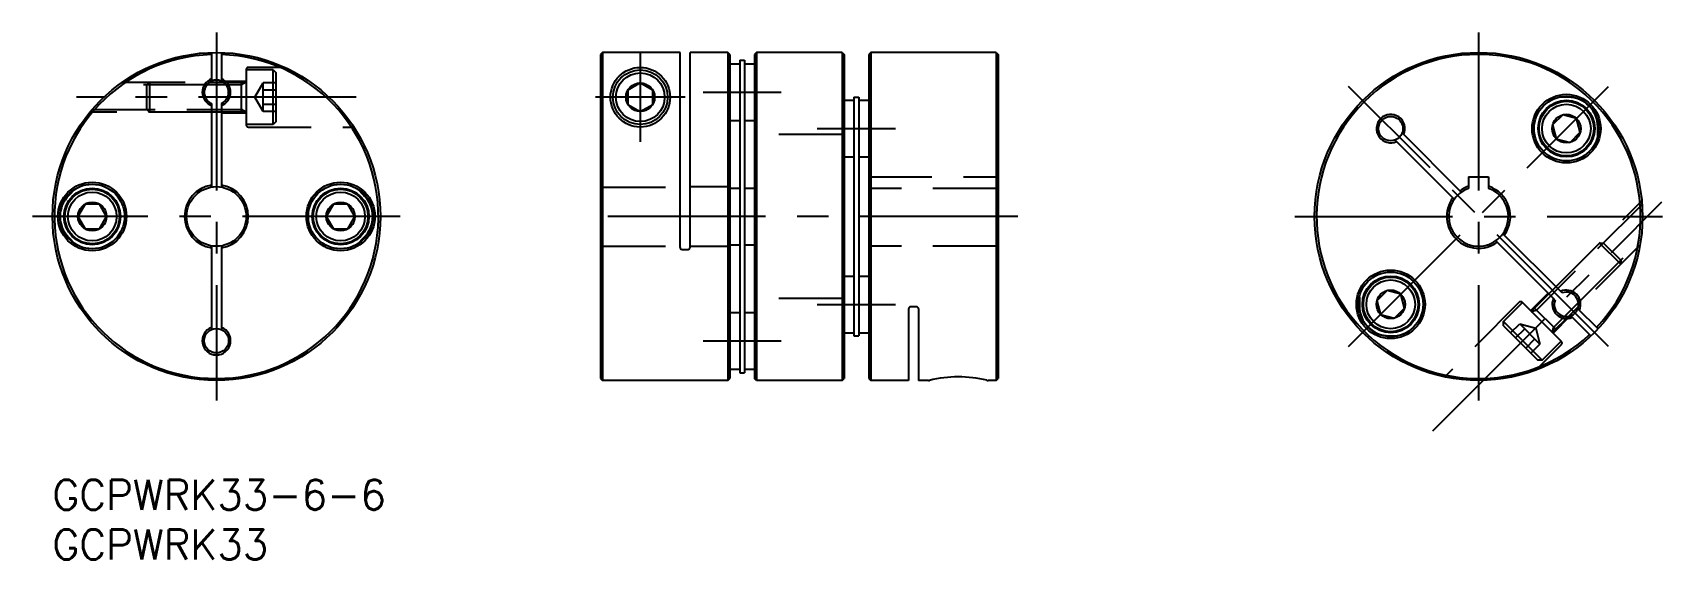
# Model space of a CAD drawing. Extents: x -2 to 162, y -8 to 45.
import ezdxf

# ---------------------------------------------------------------- set-up
doc = ezdxf.new("R2010")
doc.units = 0
doc.header["$LTSCALE"] = 0.5
doc.linetypes.add('CENTER', pattern=[50.8, 31.75, -6.35, 6.35, -6.35])
doc.linetypes.add('DASHED', pattern=[19.05, 12.7, -6.35])
for name, color, linetype in [('MSM_CENTER', 1, 'CENTER'), ('MSM_CONTINUOUS', 7, 'CONTINUOUS'), ('MSM_DASHED', 4, 'DASHED'), ('MSM_NARROW', 5, 'CONTINUOUS'), ('MSM_PART_NUMBER', 7, 'CONTINUOUS')]:
    doc.layers.add(name, color=color, linetype=linetype)
doc.styles.get("Standard").update_dxf_attribs({"font": 'txt.shx', "height": 3, "bigfont": 'bigfont.shx'})

# ---------------------------------------------------------------- blocks, each defined once
blk = doc.blocks.new('*U24')
at = {"layer": 'MSM_PART_NUMBER'}
blk.add_text('GCPWRK33-6-6', height=3, dxfattribs=at).set_placement((0, -3))
blk = doc.blocks.new('*U25')
at = {"layer": 'MSM_PART_NUMBER'}
blk.add_text('GCPWRK33', height=3, dxfattribs=at).set_placement((0, -8))

msp = doc.modelspace()

# ---------------------------------------------------------------- linework, layer by layer
at = {"layer": 'MSM_CENTER'}
for p, q in [((16.5, 45), (16.5, 8)), ((143.52, 45), (143.52, 8)), ((59.16, 43), (59.16, 34)), ((130.44, 13.42), (156.6, 39.58)), ((156.6, 13.42), (130.44, 39.58)), ((30.58, 38.5), (2.42, 38.5)), ((63.66, 38.5), (54.66, 38.5)), ((65.47, 39), (73.35, 39)), ((76.97, 35.34), (84.85, 35.34)), ((138.92, 4.93), (161.96, 27.97)), ((35, 26.5), (-2, 26.5)), ((97.16, 26.5), (53.16, 26.5)), ((125.02, 26.5), (162.02, 26.5)), ((76.97, 17.66), (84.85, 17.66)), ((65.47, 14), (73.35, 14))]:
    msp.add_line(p, q, dxfattribs=at)
at = {"layer": 'MSM_CONTINUOUS'}
for p, q in [((16, 42.99), (16, 40.12)), ((17, 42.99), (17, 40.12)), ((55.36, 42.99), (55.16, 42.79)), ((55.16, 42.79), (55.16, 10.2)), ((55.36, 42.99), (55.36, 10)), ((63.16, 42.99), (55.36, 42.99)), ((63.16, 23.38), (63.16, 42.99)), ((67.96, 43), (64.16, 43)), ((64.16, 23.38), (64.16, 43)), ((67.96, 43), (67.96, 10)), ((68.16, 42.8), (67.96, 43)), ((68.16, 42.8), (68.16, 10.2)), ((70.86, 43), (70.66, 42.8)), ((70.66, 42.8), (70.66, 10.2)), ((70.86, 43), (70.86, 10)), ((79.46, 43), (70.86, 43)), ((79.46, 43), (79.46, 10)), ((79.46, 43), (79.66, 42.8)), ((79.66, 42.8), (79.66, 10.2)), ((82.36, 43), (82.16, 42.8)), ((82.16, 42.8), (82.16, 10.2)), ((94.96, 43), (82.36, 43)), ((82.36, 43), (82.36, 10)), ((94.96, 43), (94.96, 10)), ((94.96, 43), (95.16, 42.8)), ((95.16, 42.8), (95.16, 10.2)), ((68.16, 41.85), (69.16, 41.85)), ((69.16, 42.23), (69.66, 42.23)), ((69.16, 42.23), (69.16, 10.77)), ((69.66, 42.23), (69.66, 10.77)), ((69.66, 41.85), (70.66, 41.85)), ((15.78, 40), (17.22, 40)), ((59.16, 39.94), (57.91, 39.22)), ((60.41, 39.22), (59.16, 39.94)), ((16, 37.88), (16, 29.46)), ((17, 37.88), (17, 29.46)), ((57.91, 39.22), (57.91, 37.78)), ((57.91, 37.78), (59.16, 37.06)), ((59.16, 37.06), (60.41, 37.78)), ((60.41, 37.78), (60.41, 39.22)), ((79.66, 38.19), (80.66, 38.19)), ((80.66, 38.5), (81.16, 38.5)), ((80.66, 38.5), (80.66, 14.5)), ((81.16, 38.5), (81.16, 14.5)), ((81.16, 38.19), (82.16, 38.19)), ((152.52, 38.5), (151.6, 38.5)), ((17, 37), (16, 37)), ((68.16, 36.15), (69.16, 36.15)), ((69.66, 36.15), (70.66, 36.15)), ((151.99, 36.73), (150.96, 35.71)), ((153.38, 36.36), (151.99, 36.73)), ((153.75, 34.97), (153.38, 36.36)), ((141.78, 28.95), (135.83, 34.9)), ((150.96, 35.71), (151.34, 34.32)), ((152.73, 33.94), (153.75, 34.97)), ((155.52, 34.58), (155.52, 35.5)), ((141.07, 28.24), (135.12, 34.19)), ((151.34, 34.32), (152.73, 33.94)), ((79.66, 32.49), (80.66, 32.49)), ((81.16, 32.49), (82.16, 32.49)), ((142.52, 30.5), (142.52, 29.33)), ((142.52, 30.5), (144.52, 30.5)), ((144.52, 30.5), (144.52, 29.33)), ((2.3, 29.27), (1.65, 28.62)), ((31.35, 28.62), (30.7, 29.27)), ((68.16, 29.35), (69.16, 29.35)), ((69.66, 29.35), (70.66, 29.35)), ((3.28, 27.75), (2.56, 26.5)), ((2.56, 26.5), (3.28, 25.25)), ((4.72, 27.75), (3.28, 27.75)), ((5.44, 26.5), (4.72, 27.75)), ((4.72, 25.25), (5.44, 26.5)), ((28.28, 27.75), (27.56, 26.5)), ((27.56, 26.5), (28.28, 25.25)), ((29.72, 27.75), (28.28, 27.75)), ((30.44, 26.5), (29.72, 27.75)), ((29.72, 25.25), (30.44, 26.5)), ((3.28, 25.25), (4.72, 25.25)), ((28.28, 25.25), (29.72, 25.25)), ((151.92, 18.81), (145.97, 24.76)), ((1.65, 24.38), (2.3, 23.73)), ((16, 23.54), (16, 15.12)), ((17, 23.54), (17, 15.12)), ((30.7, 23.73), (31.35, 24.38)), ((63.36, 23.18), (63.96, 23.18)), ((68.16, 23.65), (69.16, 23.65)), ((69.66, 23.65), (70.66, 23.65)), ((151.21, 18.1), (145.26, 24.05)), ((79.66, 20.51), (80.66, 20.51)), ((81.16, 20.51), (82.16, 20.51)), ((131.52, 18.42), (131.52, 17.5)), ((134.31, 19.06), (133.29, 18.03)), ((135.7, 18.68), (134.31, 19.06)), ((136.08, 17.29), (135.7, 18.68)), ((150.59, 18.72), (151.3, 19.43)), ((68.16, 16.85), (69.16, 16.85)), ((69.66, 16.85), (70.66, 16.85)), ((86.16, 17.21), (86.16, 10)), ((86.96, 17.41), (86.36, 17.41)), ((87.16, 17.21), (87.16, 10)), ((133.29, 18.03), (133.66, 16.64)), ((133.66, 16.64), (135.05, 16.27)), ((135.05, 16.27), (136.08, 17.29)), ((153.57, 17.46), (152.56, 16.45)), ((154.83, 14.48), (152.8, 16.51)), ((155.54, 15.19), (153.51, 17.22)), ((79.66, 14.81), (80.66, 14.81)), ((81.16, 14.81), (82.16, 14.81)), ((80.66, 14.5), (81.16, 14.5)), ((134.52, 14.5), (135.44, 14.5)), ((55.16, 10.2), (55.36, 10)), ((67.96, 10), (55.36, 10)), ((67.96, 10), (68.16, 10.2)), ((68.16, 11.15), (69.16, 11.15)), ((69.16, 10.77), (69.66, 10.77)), ((69.29, 10.77), (69.54, 10.77)), ((69.66, 11.15), (70.66, 11.15)), ((70.86, 10), (70.66, 10.2)), ((79.46, 10), (70.86, 10)), ((79.46, 10), (79.66, 10.2)), ((82.16, 10.2), (82.36, 10)), ((86.16, 10), (82.36, 10)), ((88.16, 10), (87.16, 10)), ((94.96, 10), (94.16, 10)), ((94.96, 10), (95.16, 10.2))]:
    msp.add_line(p, q, dxfattribs=at)
for centre, radius in [((16.5, 26.5), 16.5), ((143.52, 26.5), 16.5), ((59.16, 38.5), 3), ((59.16, 38.5), 2.75), ((59.16, 38.5), 2.45), ((59.16, 38.5), 1.44), ((152.36, 35.34), 3.45), ((152.36, 35.34), 3.25), ((152.36, 35.34), 2.85), ((152.36, 35.34), 2.75), ((152.36, 35.34), 2.45), ((134.68, 35.34), 1.23), ((152.36, 35.34), 1.44), ((4, 26.5), 3.45), ((4, 26.5), 3.25), ((29, 26.5), 3.45), ((29, 26.5), 3.25), ((4, 26.5), 2.85), ((4, 26.5), 2.75), ((4, 26.5), 2.45), ((4, 26.5), 1.44), ((16.5, 26.5), 3), ((29, 26.5), 2.85), ((29, 26.5), 2.75), ((29, 26.5), 2.45), ((29, 26.5), 1.44), ((134.68, 17.66), 3.45), ((134.68, 17.66), 3.25), ((134.68, 17.66), 2.85), ((134.68, 17.66), 2.75), ((134.68, 17.66), 2.45), ((134.68, 17.66), 1.44), ((16.5, 14), 1.23)]:
    msp.add_circle(centre, radius, dxfattribs=at)
for centre, radius, start, end in [((16.5, 26.5), 16.3, 91.7578, 88.2422), ((143.52, 26.5), 16.3, 316.7578, 313.2422), ((16.5, 39), 1.43, 110.4659, 249.5341), ((16.5, 39), 1.23, 293.9854, 246.0146), ((16.5, 39), 1.43, 290.4659, 69.5341), ((152.52, 35.5), 3, 0, 90), ((134.68, 35.34), 1.43, 335.4659, 294.5341), ((16.5, 26.5), 3.2, 98.9893, 261.0107), ((16.5, 26.5), 3.2, 278.9893, 81.0107), ((143.52, 26.5), 3.2, 108.21, 126.0107), ((143.52, 26.5), 3.2, 323.9893, 71.79), ((3.77, 26.5), 3, 135, 225), ((29.23, 26.5), 3, 315, 45), ((143.52, 26.5), 3.2, 143.9893, 306.0107), ((143.52, 26.5), 3, 109.4712, 70.5288), ((63.36, 23.38), 0.2, 180, 270), ((63.96, 23.38), 0.2, 270, 0), ((152.36, 17.66), 1.43, 155.4659, 294.5341), ((152.36, 17.66), 1.23, 158.9854, 111.0146), ((152.36, 17.66), 1.43, 335.4659, 114.5341), ((86.36, 17.21), 0.2, 90, 180), ((86.96, 17.21), 0.2, 0, 90), ((134.52, 17.5), 3, 180, 270), ((16.5, 14), 1.43, 110.4659, 69.5341), ((88.14, 10.71), 0.712, 271.4125, 278.8904), ((91.16, -1.91), 12.27, 76.3866, 103.6902), ((94.23, 11.23), 1.24, 261.2584, 266.625)]:
    msp.add_arc(centre, radius, start, end, dxfattribs=at)
at = {"layer": 'MSM_DASHED'}
for p, q in [((19.5, 41.3), (19.5, 35.7)), ((22.2, 41.25), (19.5, 41.25)), ((23.37, 41.5), (19.7, 41.5)), ((22.2, 41.25), (22.5, 40.95)), ((22.2, 35.75), (22.2, 41.25)), ((15.51, 39.73), (6.64, 39.73)), ((7.01, 40), (15.78, 40)), ((9.5, 39.73), (9.77, 40)), ((9.5, 37.27), (9.5, 39.73)), ((9.77, 40), (9.77, 37)), ((17.05, 40.1), (19.5, 40.1)), ((17.22, 40), (19.5, 40)), ((19.03, 39.73), (17.49, 39.73)), ((19.5, 40), (19.03, 39.73)), ((19.03, 37), (19.03, 40)), ((20.37, 38.5), (21.2, 39.94)), ((21.2, 37.06), (21.2, 39.94)), ((22.5, 39.94), (21.2, 39.94)), ((22.5, 36.05), (22.5, 40.95)), ((21.2, 37.06), (20.37, 38.5)), ((22.5, 39.22), (21.2, 39.22)), ((22.5, 37.78), (21.2, 37.78)), ((16, 37), (3.77, 37)), ((4, 37.27), (16, 37.27)), ((9.77, 37), (9.5, 37.27)), ((17, 37.27), (19.03, 37.27)), ((19.5, 37), (17, 37)), ((19.5, 36.9), (17, 36.9)), ((19.5, 37), (19.03, 37.27)), ((22.5, 37.06), (21.2, 37.06)), ((22.2, 35.75), (19.5, 35.75)), ((19.7, 35.5), (30.33, 35.5)), ((22.5, 36.05), (22.2, 35.75)), ((70.86, 34.75), (70.66, 34.95)), ((79.46, 34.75), (70.86, 34.75)), ((79.46, 34.75), (79.66, 34.95)), ((55.36, 29.46), (55.16, 29.66)), ((67.96, 29.5), (68.16, 29.7)), ((82.16, 30.5), (95.16, 30.5)), ((82.36, 29.33), (82.16, 29.54)), ((94.96, 29.33), (95.16, 29.54)), ((55.36, 29.46), (63.16, 29.46)), ((64.16, 29.5), (67.96, 29.5)), ((94.96, 29.33), (82.36, 29.33)), ((151.3, 19.43), (159.94, 28.08)), ((159.97, 27.72), (151.49, 19.24)), ((55.36, 23.5), (55.16, 23.3)), ((55.36, 23.5), (63.16, 23.5)), ((64.16, 23.5), (67.96, 23.5)), ((67.96, 23.5), (68.16, 23.3)), ((82.36, 23.5), (82.16, 23.3)), ((94.96, 23.5), (82.36, 23.5)), ((94.96, 23.5), (95.16, 23.3)), ((159.77, 23.66), (153.57, 17.46)), ((153.58, 17.85), (159.85, 24.12)), ((157.82, 21.71), (155.7, 23.83)), ((155.7, 23.83), (156.09, 23.83)), ((156.09, 23.83), (157.82, 22.1)), ((157.82, 22.1), (157.82, 21.71)), ((70.86, 18.25), (70.66, 18.05)), ((79.46, 18.25), (70.86, 18.25)), ((79.46, 18.25), (79.66, 18.05)), ((148.75, 17.02), (150.52, 18.79)), ((148.82, 16.95), (150.59, 18.72)), ((150.78, 18.53), (149.35, 17.09)), ((147.62, 17.87), (140.11, 10.36)), ((146.03, 15.93), (147.94, 17.84)), ((151.86, 13.91), (147.9, 17.87)), ((148.82, 16.95), (149.35, 17.09)), ((149.15, 17.29), (151.28, 15.16)), ((152.56, 16.45), (150.94, 14.83)), ((152.75, 16.49), (151.02, 14.76)), ((151.08, 15.36), (152.17, 16.45)), ((146.03, 15.5), (146.03, 15.93)), ((146.03, 15.93), (149.92, 12.04)), ((146.03, 15.5), (149.5, 12.04)), ((146.74, 14.79), (147.66, 15.71)), ((147.25, 14.28), (148.17, 15.2)), ((147.66, 15.71), (149.7, 13.67)), ((147.66, 15.71), (149.27, 15.28)), ((149.27, 15.28), (149.7, 13.67)), ((150.94, 14.83), (151.08, 15.36)), ((148.27, 13.26), (149.19, 14.18)), ((148.78, 12.75), (149.7, 13.67)), ((149.27, 11.03), (151.86, 13.63)), ((149.92, 12.04), (151.83, 13.95)), ((149.92, 12.04), (149.5, 12.04))]:
    msp.add_line(p, q, dxfattribs=at)
for centre, start, end in [((19.7, 41.3), 90, 180), ((19.7, 35.7), 180, 270), ((147.76, 17.73), 45, 135), ((151.72, 13.77), 315, 45)]:
    msp.add_arc(centre, 0.2, start, end, dxfattribs=at)
at = {"layer": 'MSM_NARROW'}
for p, q in [((17.49, 39.73), (15.51, 39.73)), ((16, 37.27), (17, 37.27)), ((151.49, 19.24), (150.78, 18.53)), ((152.17, 16.45), (153.58, 17.85))]:
    msp.add_line(p, q, dxfattribs=at)

# ---------------------------------------------------------------- block references
at = {"layer": 'MSM_CONTINUOUS'}
for name in ['*U24', '*U25']:
    msp.add_blockref(name, (0, 0), dxfattribs=at)

doc.saveas('drawing.dxf')
